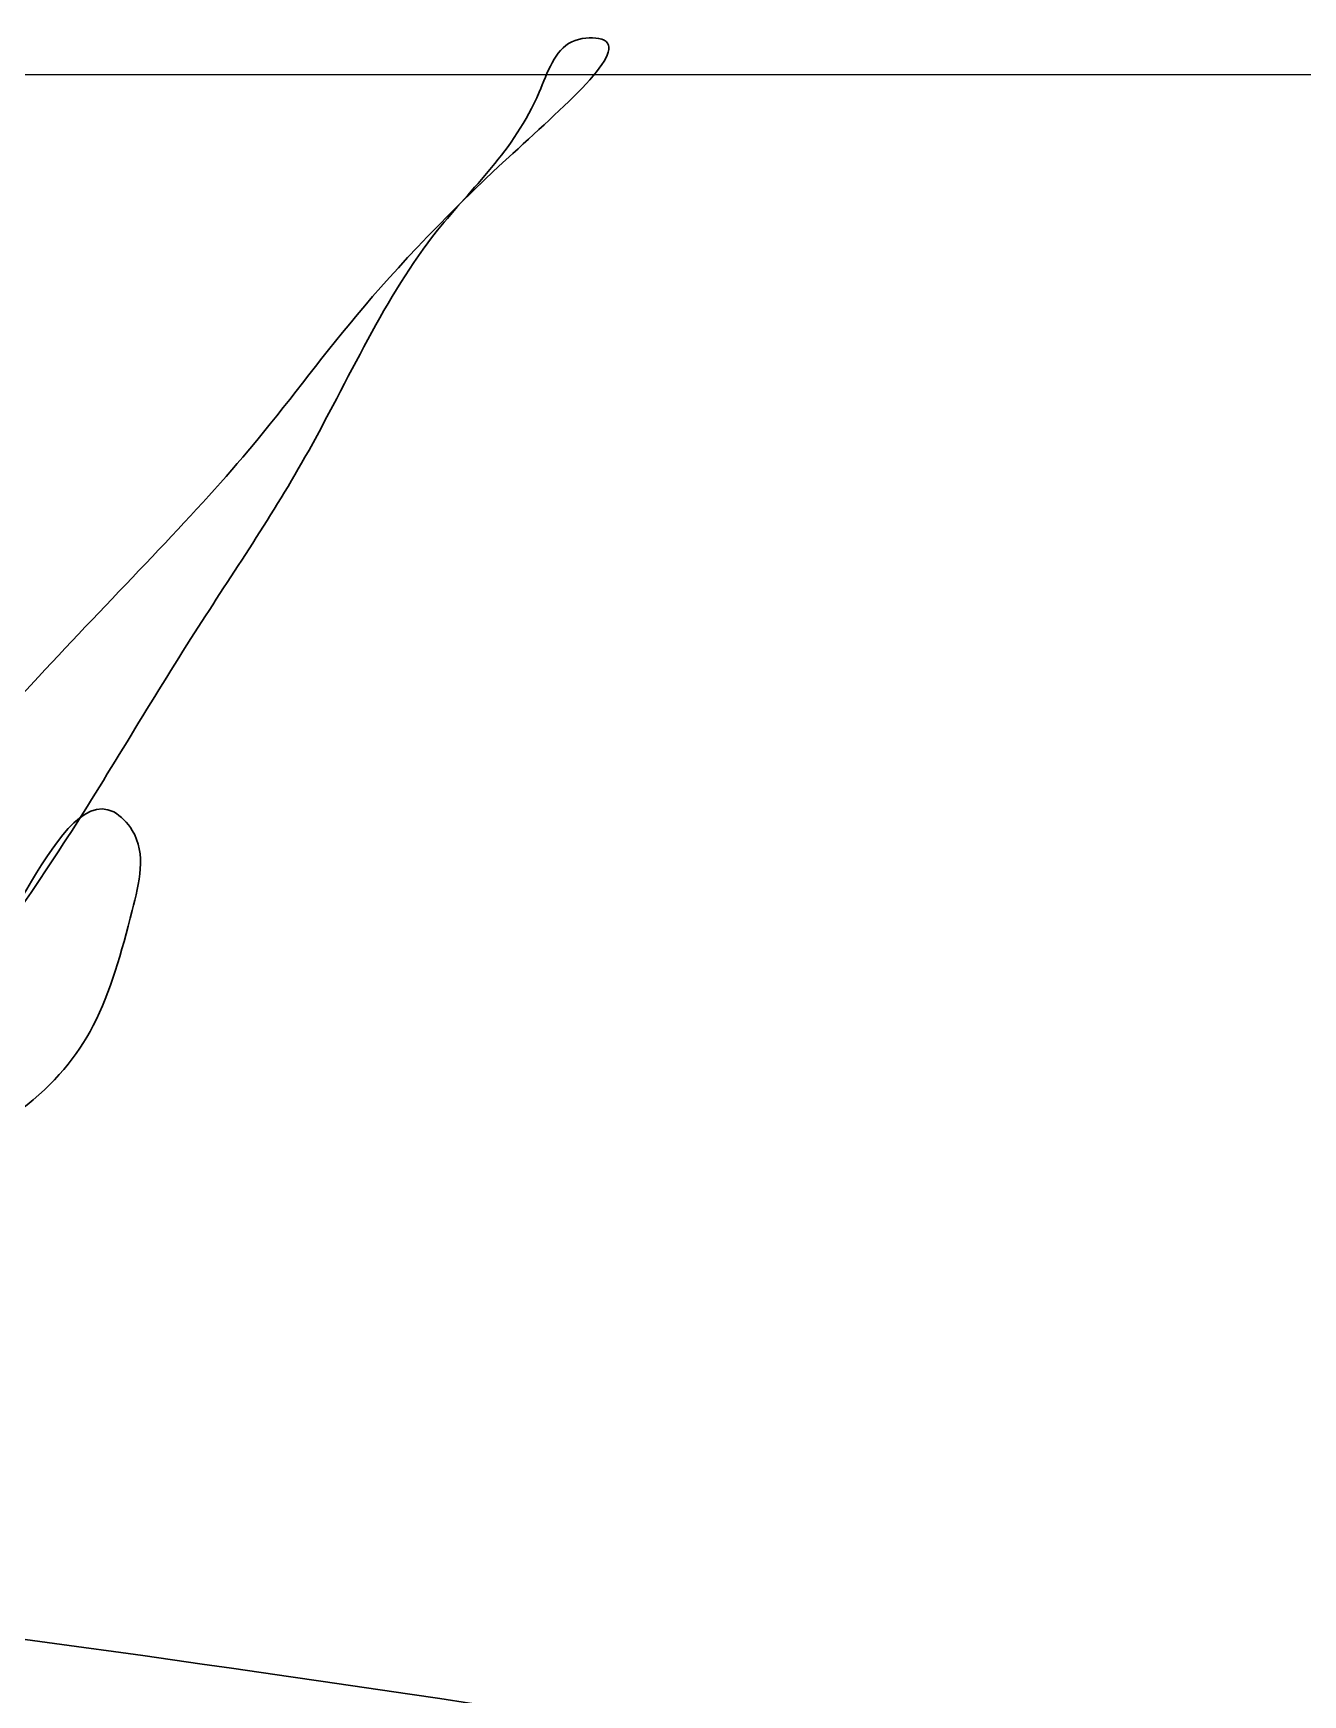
# Model space of a CAD drawing. Header units: millimetres. Extents: x 806395 to 2097197, y -233789 to 193681.
# Drawn here: x 2082660.1 to 2083038, y -231656.2 to -231161.7 of the extents above; entities that cross this region are included whole.
import ezdxf

# ---------------------------------------------------------------- set-up
doc = ezdxf.new("R2010")
doc.units = ezdxf.units.MM

# ---------------------------------------------------------------- blocks, each defined once
blk = doc.blocks.new('ntnntyht')
at = {"lineweight": 25, "ltscale": 15}
blk.add_line((1983723.19, -48013.75), (1990506.68, -48013.75), dxfattribs=at)
at = {"lineweight": 30}
for points, knots in [([(1989019.49, -48001.47), (1989006.2, -48022.73), (1988969.11, -48080.14), (1988900.36, -48180.02), (1988828.93, -48291.16), (1988780.95, -48399.3), (1988775.94, -48459.16), (1988786.4, -48493.66), (1988828.85, -48460.08), (1988855.88, -48408.19), (1988938.09, -48304.89), (1989010.15, -48212.56), (1989106.21, -48116.79), (1989131.72, -48071.22), (1989213.06, -48001.65), (1989186.03, -48003.2), (1989176.96, -48033.32), (1989141.63, -48063.38), (1989115.03, -48124.94), (1989074.71, -48183.32), (1989044.94, -48234.6), (1989016.26, -48276.11), (1988995.97, -48305.2), (1989008.99, -48333.55), (1989032.8, -48318.43), (1989050.12, -48297.37), (1989058.23, -48267.44), (1989064.3, -48242.95), (1989046.72, -48225), (1989018.97, -48271.25), (1988999.36, -48303.63), (1988961.84, -48346.28), (1988937.43, -48388.81), (1988920.11, -48423), (1988902.53, -48450.3), (1988887.47, -48447.5), (1988879.44, -48446.01)], [391.960496, 391.960496, 391.960496, 391.960496, 405.12093, 427.790434, 455.453981, 475.425463, 486.88621, 488.412717, 491.785075, 506.113692, 526.898656, 555.715596, 571.334901, 592.459398, 599.975045, 601.433566, 604.413506, 613.414424, 627.176192, 638.332757, 650.936621, 657.949607, 665.478136, 667.85127, 671.008322, 676.780785, 683.118746, 687.289674, 688.649145, 694.708161, 705.68322, 713.680967, 723.25909, 731.301273, 734.701642, 738.583163, 738.583163, 738.583163, 738.583163]), ([(1988039.89, -49078.7), (1988056.94, -49042.86), (1988088.23, -48977.08), (1988108.66, -48878.76), (1988124.63, -48789.04), (1988143.47, -48707.33), (1988179.38, -48628.69), (1988160.61, -48554.61), (1988228.58, -48403.51), (1988254.82, -48640.65), (1988241.33, -48741.76), (1988248.03, -48829.05), (1988252.07, -48907.37), (1988256.45, -48990.68), (1988236.27, -49054.19), (1988280.74, -49135.89), (1988292.05, -49040.56), (1988313.9, -49002.41), (1988306.58, -48970.97), (1988313.97, -48942.6), (1988324.59, -48901.32), (1988328.25, -48855.32), (1988346.05, -48802.52), (1988355.82, -48744.67), (1988377.49, -48693.8), (1988409.12, -48387.43), (1988798.96, -48445.13), (1989177.51, -48501.17)], [0, 0, 0, 0, 118.564335, 217.592757, 299.932582, 391.488533, 471.91759, 544.9887, 629.571831, 811.748173, 904.266287, 992.936332, 1062.371844, 1143.254942, 1237.016481, 1270.364908, 1351.160612, 1386.048147, 1414.79754, 1440.882659, 1473.502757, 1542.807319, 1578.002827, 1640.148638, 1718.177207, 1742.334996, 2551.768875, 2551.768875, 2551.768875, 2551.768875])]:
    blk.add_open_spline(points, degree=3, knots=knots, dxfattribs=at)

msp = doc.modelspace()

# ---------------------------------------------------------------- block references
at = {"color": 3, "xscale": 0.9999482669425764, "yscale": 0.9999482669425764, "zscale": 0.9999482669425764}
msp.add_blockref('ntnntyht', (93733.084, -183162.666), dxfattribs=at)

doc.saveas('drawing.dxf')
